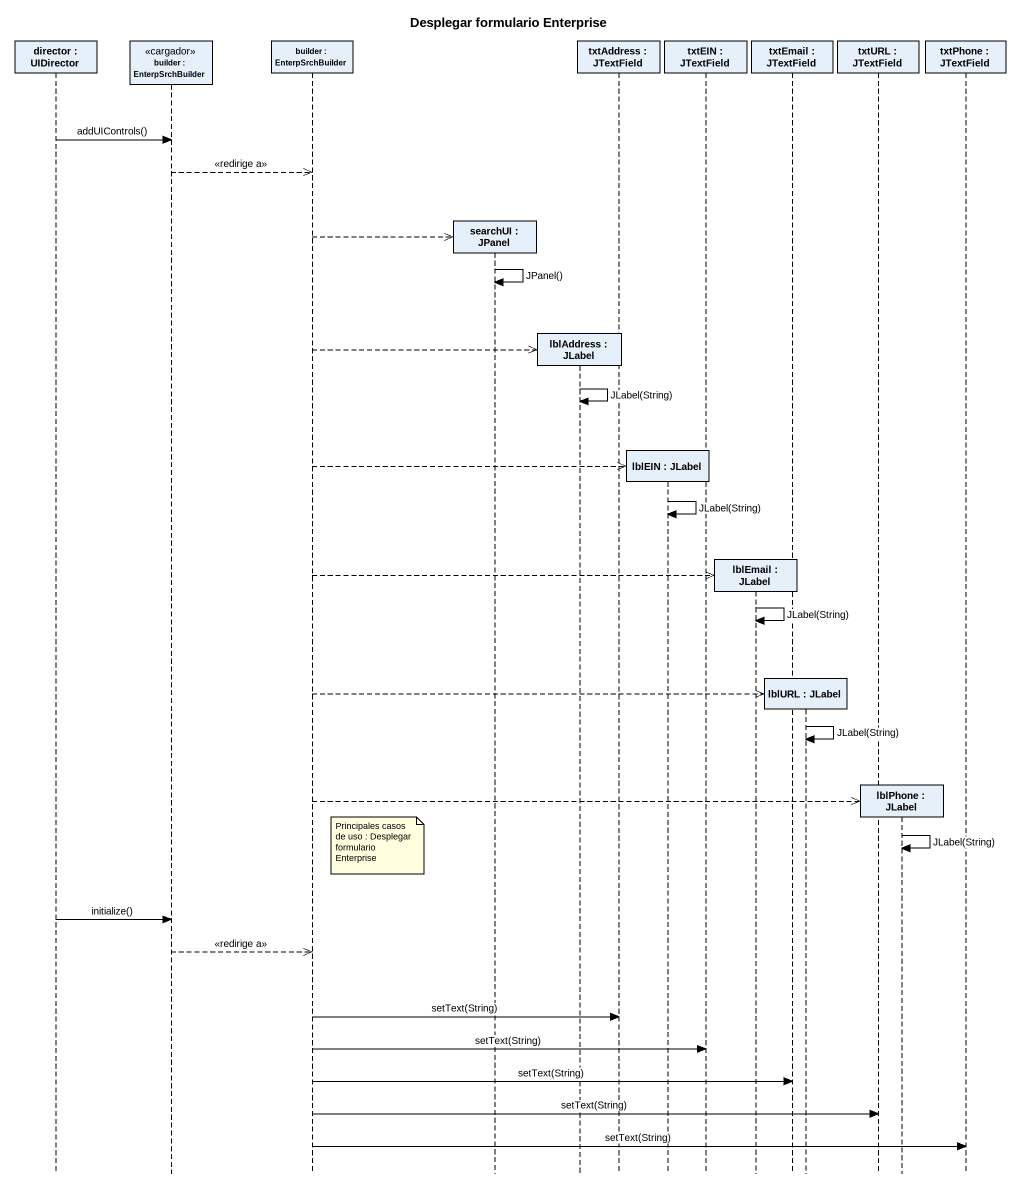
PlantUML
@startuml
title Desplegar formulario Enterprise
hide footbox
participant "director : UIDirector" as director
participant "builder : EnterpSrchBuilder" as builder <<cargador>>
participant "builder : EnterpSrchBuilder" as builder_2
participant "searchUI : JPanel" as searchUI
participant "lblAddress : JLabel" as lblAddress
participant "txtAddress : JTextField" as txtAddress
participant "lblEIN : JLabel" as lblEIN
participant "txtEIN : JTextField" as txtEIN
participant "lblEmail : JLabel" as lblEmail
participant "txtEmail : JTextField" as txtEmail
participant "lblURL : JLabel" as lblURL
participant "txtURL : JTextField" as txtURL
participant "lblPhone : JLabel" as lblPhone
participant "txtPhone : JTextField" as txtPhone

director -> builder : addUIControls()
builder -->> builder_2 : <<redirige a>>
builder_2 -->> searchUI **
searchUI -> searchUI : JPanel()
builder_2 -->> lblAddress **
lblAddress -> lblAddress : JLabel(String)
builder_2 -->> lblEIN **
lblEIN -> lblEIN : JLabel(String)
builder_2 -->> lblEmail **
lblEmail -> lblEmail : JLabel(String)
builder_2 -->> lblURL **
lblURL -> lblURL : JLabel(String)
builder_2 -->> lblPhone **
lblPhone -> lblPhone : JLabel(String)
note right of builder_2 : Principales casos de uso : Desplegar formulario Enterprise
director -> builder : initialize()
builder -->> builder_2 : <<redirige a>>
builder_2 -> txtAddress : setText(String)
builder_2 -> txtEIN : setText(String)
builder_2 -> txtEmail : setText(String)
builder_2 -> txtURL : setText(String)
builder_2 -> txtPhone : setText(String)
@enduml
